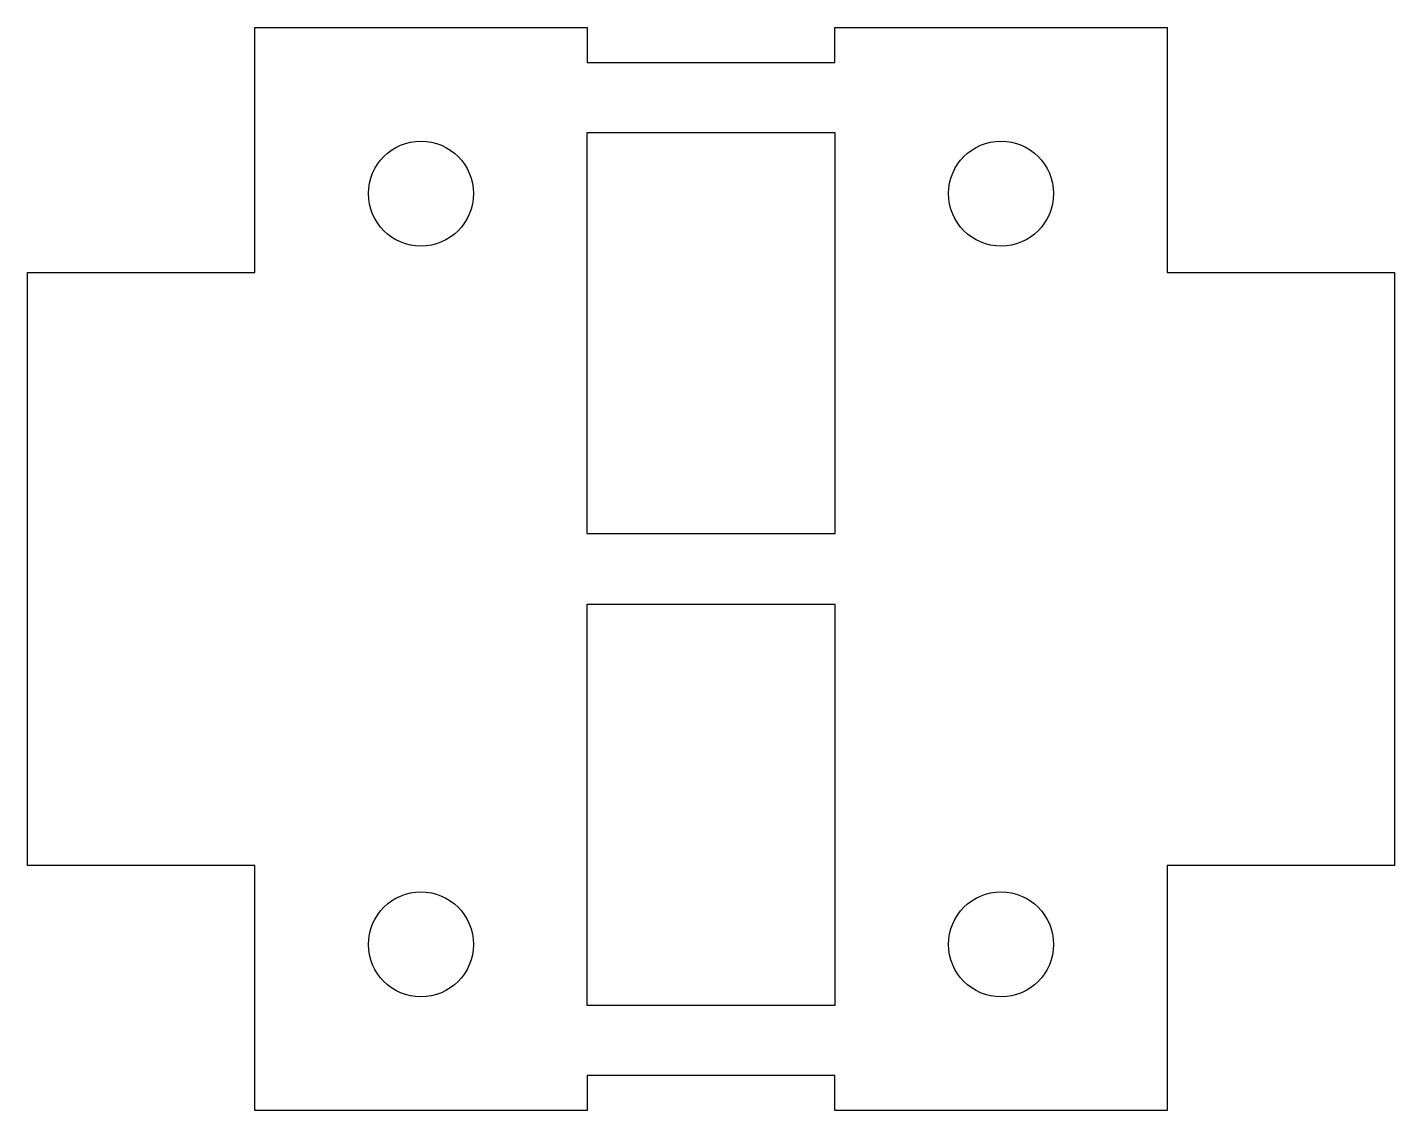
# Model space of a CAD drawing. Extents: x -16 to 23.1, y 0 to 30.9.
import ezdxf

# ---------------------------------------------------------------- set-up
doc = ezdxf.new("R2010")
doc.units = 0
doc.layers.add('BLACK', color=7, linetype='CONTINUOUS')

msp = doc.modelspace()

# ---------------------------------------------------------------- linework, layer by layer
at = {"layer": 'BLACK', "linetype": 'CONTINUOUS'}
for p, q in [((-9.5, 23.949), (-9.5, 30.949)), ((-9.5, 30.949), (0, 30.949)), ((0, 30.949), (0, 29.949)), ((7.08, 29.949), (7.08, 30.949)), ((7.08, 30.949), (16.58, 30.949)), ((16.58, 30.949), (16.58, 23.949)), ((0, 29.949), (7.08, 29.949)), ((0, 27.949), (7.08, 27.949)), ((0, 16.4745), (0, 27.949)), ((7.08, 27.949), (7.08, 16.4745)), ((-16, 7), (-16, 23.949)), ((-16, 23.949), (-9.5, 23.949)), ((16.58, 23.949), (23.08, 23.949)), ((23.08, 23.949), (23.08, 7)), ((7.08, 16.4745), (0, 16.4745)), ((0, 14.4745), (7.08, 14.4745)), ((0, 3), (0, 14.4745)), ((7.08, 14.4745), (7.08, 3)), ((-9.5, 7), (-16, 7)), ((-9.5, 0), (-9.5, 7)), ((23.08, 7), (16.58, 7)), ((16.58, 7), (16.58, 0)), ((7.08, 3), (0, 3)), ((7.08, 1), (0, 1)), ((0, 1), (0, 0)), ((7.08, 0), (7.08, 1)), ((0, 0), (-9.5, 0)), ((16.58, 0), (7.08, 0))]:
    msp.add_line(p, q, dxfattribs=at)
at = {"layer": 'BLACK'}
for centre in [(-4.75, 26.199), (11.83, 26.199), (-4.75, 4.75), (11.83, 4.75)]:
    msp.add_circle(centre, 1.5, dxfattribs=at)

doc.saveas('drawing.dxf')
